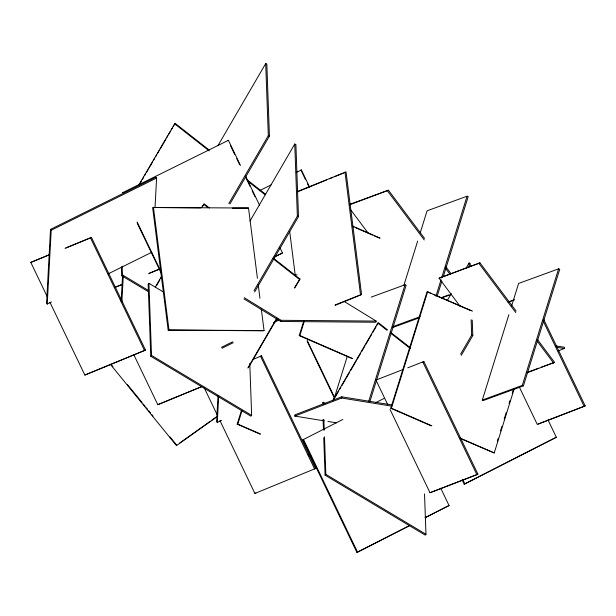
<?xml version="1.0" encoding="UTF-8"?>
<svg xmlns="http://www.w3.org/2000/svg" width="616" height="616" viewBox="0 0 616 616"><rect width="100%" height="100%" fill="white"/><g stroke="black" fill="none" stroke-linecap="round" stroke-linejoin="round"><path stroke-width="0.92" d="M155.016 207.738L156.603 178.024L155.933 177.162L50.52 229.391L46.57 303.188L47.239 304.05L51.521 301.932M47.239 304.05L51.19 230.253L50.52 229.391M121.19 301.185L122.576 275.306M121.868 302.048L123.254 276.168M218.002 395.703L216.616 421.583L217.286 422.445L221.575 420.32M217.286 422.445L218.672 396.565M324.124 420.836L294.795 416.077L294.902 414.853L341.795 396.812L391.93 404.943M294.795 416.077L341.688 398.028L341.795 396.812M558.188 350.881L564.379 348.494L564.487 347.27L555.978 345.892M344.275 301.501L376.168 321.082L375.86 322.245L280.773 321.467L281.081 320.305L244.282 297.713M260.037 434.118L237.183 424.17L241.472 410.402M237.183 424.17L237.799 424.108L242.088 410.341M351.982 358.558L299.237 335.605L303.811 320.921M299.237 335.605L299.853 335.551L304.427 320.859M333.857 399.445L347.301 356.302M403.919 285.177L417.648 241.11M420.22 232.848L427.08 210.818L467.067 196.196L468.198 196.627L443.32 276.499M368.699 401.355L405.012 284.761L406.144 285.193L369.831 401.786M431.208 425.841L390.775 408.246L427.088 291.661L472.534 311.103M390.775 408.246L391.383 408.185L427.697 291.599M435.905 296.265L441.048 279.741M441.618 277.908L467.067 196.196M437.314 295.772L441.888 281.089M511.465 306.406L518.618 283.452L558.604 268.838L559.736 269.269L523.423 385.855L483.429 400.477L482.305 400.046L508.893 314.668M497.335 441.071L498.198 438.315M500.485 430.969L501.917 426.38M504.204 419.034L506.206 412.612M509.062 403.426L509.917 400.677M512.204 393.331L513.636 388.742M460.221 438.469L494.232 452.945L514.245 388.681M482.305 400.046L522.291 385.431L558.604 268.838M110.295 364.21L176.476 445.584L176.692 445.152L170.016 436.937M138.816 184.962L175.059 123.292L209.024 149.934M138.931 185.424L141.341 181.281M142.304 179.626L143.744 177.139M144.714 175.483L145.676 173.828M146.639 172.164L148.079 169.685M149.049 168.022L152.422 162.224M153.384 160.568L154.824 158.081M155.786 156.425L156.757 154.77M157.719 153.114L159.159 150.627M160.129 148.972L165.904 139.031M166.867 137.376L167.837 135.72M168.799 134.065L170.239 131.578M171.209 129.922L172.172 128.267M173.135 126.603L175.059 123.292M218.01 145.545L265.704 63.54L266.828 63.964L269.431 136.074L229.93 204.004M155.347 287.017L161.608 276.245M201.594 207.492L204.112 203.811L209.401 207.954M156.425 285.816L159.798 280.018M160.761 278.363L161.723 276.707M202.672 206.291L203.634 204.635M228.798 203.573L268.306 135.643L265.704 63.54M249.957 221.09L294.756 144.052L295.888 144.483L298.483 216.586L254.647 291.969M254 290.714L297.359 216.162L294.756 144.052M247.832 368.006L276.738 318.303M294.564 287.649L299.969 278.994L273.558 258.273M248.425 367.629L276.846 318.757M294.671 288.111L299.969 278.994M332.555 400.97L377.839 323.1L378.432 322.73L387.487 329.837M333.148 400.6L334.111 398.937M335.073 397.282L338.446 391.483M339.408 389.828L340.856 387.341M341.818 385.685L345.191 379.887M346.154 378.232L349.526 372.434M350.489 370.778L356.271 360.837M357.234 359.182L360.606 353.376M361.569 351.721L364.942 345.923M365.904 344.267L371.687 334.326M372.649 332.671L376.022 326.873M376.984 325.217L377.955 323.562M447.401 300.254L451.251 293.624M466.189 267.945L469.076 262.978L470.208 263.402L470.308 266.289M460.599 354.138L471.679 335.081L471.125 319.704M461.245 355.394L472.803 335.512L472.249 320.127M148.803 291.953L121.714 275.745L122.461 274.913L122.153 266.258M163.694 292.169L148.918 283.322L148.171 284.153L150.774 356.256L250.905 416.193L251.651 415.369L249.78 363.448M150.774 356.256L151.521 355.432L148.918 283.322M322.491 403.072L323.238 402.248L325.702 403.719M424.516 493.909L425.972 534.288L425.225 535.119L325.086 475.175L325.833 474.351L324.486 436.86M349.303 204.92L388.434 190.205L424.578 238.423M460.291 306.522L439.062 278.209L479.964 262.847L516.116 311.065M439.062 278.209L479.964 262.847M526.98 372.834L554.562 362.347L537.345 339.385M179.826 442.927L210.364 421.213M211.935 420.104L216.632 416.762M176.476 445.584L217.202 416.639M409.717 525.579L356.91 552.46L302.856 439.801L342.843 419.465M375.521 402.733L383.876 398.529M462.123 479.864L464.202 484.199L556.333 437.26L548.017 419.927M464.202 484.199L556.333 437.26M356.91 552.46L409.062 525.856M425.302 517.571L449.041 505.52L440.725 488.188M425.109 517.733L449.041 505.52M47.016 296.204L30.8 262.401L49.319 254.716M65.042 248.364L91.461 237.437L145.515 350.096L84.854 375.059L49.927 302.264M84.854 375.059L145.515 350.096M133.672 354.423L157.788 404.681L201.763 386.555M261.507 355.832L260.553 356.31L314.607 468.968L315.569 468.483L261.507 355.832L252.652 359.551M219.981 420.659L254.909 493.455L255.863 492.969M387.587 404.335L375.945 380.072L376.969 379.556M423.854 361.515L422.83 362.023L476.884 474.682L477.908 474.174L423.854 361.515L407.792 367.814M519.404 387.202L537.291 424.463L585.2 405.906L543.62 319.25M390.082 409.532L429.999 492.731L477.908 474.174M240.471 165.45L228.413 140.317L122.607 192.692L123.008 192.546M51.19 230.253L156.603 178.024M259.351 190.744L271.348 184.8M296.204 172.488L301.347 169.939L309.663 187.272M108.085 273.904L151.798 252.252M274.359 256.941L282.475 252.976L279.98 247.778M274.759 256.795L282.475 252.976M221.429 347.355L232.571 341.834M275.421 320.605L277.993 319.327M222.099 348.217L233.241 342.696M273.519 322.738L278.663 320.197M302.856 439.801L303.519 439.524L357.573 552.182M65.997 247.878L91.461 237.437M30.8 262.401L49.234 254.847M297.543 191.437L346.046 171.956L361.577 294.502L335.235 305.305M297.751 191.761L326.726 179.88M329.36 178.794L332.871 177.354M334.627 176.638L343.412 173.034M115.223 287.225L122.245 284.338M149.465 273.181L159.121 269.223M115.146 287.349L122.168 284.469M148.51 273.666L159.921 268.984M335.027 304.982L361.577 294.502M157.788 404.681L201.686 386.679M254.909 493.455L315.569 468.483M508.138 302.102L514.337 299.723M508.885 301.932L514.191 299.892M375.945 380.072L403.511 369.346M538.315 423.954L585.2 405.906M429.999 492.731L476.884 474.682M228.012 140.463L228.413 140.317M301.347 169.939L300.947 170.085L305.521 179.618M349.334 204.497L388.434 190.205M371.248 297.105L405.012 284.761M441.695 297.497L448.81 294.902M441.664 297.921L451.443 294.348M392.546 326.757L420.089 316.686M392.785 327.512L419.442 317.764M527.904 372.087L538.569 368.191M541.233 367.213L554.562 362.347M257.426 278.332L248.518 208.031L152.637 207.507L168.168 330.053L263.248 330.823L264.048 330.576L261.276 308.724M248.518 208.031L232.355 208.154M168.168 330.053L264.048 330.576M156.479 207.538L200.654 207.9M294.217 274.836L297.097 274.859M281.081 320.305L376.168 321.082M556.818 347.27L564.379 348.494M341.688 398.028L391.822 406.167M327.905 421.452L336.421 422.83M268.306 135.643L269.431 136.074M297.359 216.162L298.483 216.586M471.679 335.081L472.803 335.512M522.291 385.431L523.423 385.855M352.868 226.226L380.118 238.084M352.252 226.288L354.015 227.05M355.771 227.812L372.472 235.081M374.228 235.851L379.502 238.146M427.966 292.038L431.485 293.57M433.24 294.332L471.04 310.78M299.853 335.551L352.591 358.497M391.383 408.185L431.824 425.787M459.952 438.022L494.232 452.945M237.799 424.108L260.653 434.057M308.115 454.716L310.757 455.863M309.263 455.54L311.026 456.302M122.461 274.913L148.726 290.637M151.521 355.432L251.651 415.369M325.833 474.351L425.972 534.288M243.975 298.875L280.773 321.467M246.762 179.533L265.635 194.34M174.467 123.662L209.186 150.897M247.678 181.089L265.042 194.71M390.505 332.201L410.133 347.593M377.839 323.1L386.894 330.207M390.667 333.164L410.295 348.556M203.519 204.181L208.046 207.731M272.957 258.643L299.376 279.364M111.727 365.273L112.944 366.766M127.512 384.677L142.088 402.595M143.297 404.088L145.122 406.329M146.339 407.823L147.547 409.317M148.764 410.81L150.589 413.051M151.798 414.545L153.014 416.039M479.048 263.594L515.769 312.574M536.998 340.894L553.638 363.086M445.815 266.743L450.974 273.635M387.51 190.952L424.232 239.932M445.468 268.253L450.057 274.374M350.966 210.156L368.175 233.118M543.012 320.628L584.176 406.421M462.785 479.587L464.864 483.922M307.6 183.953L308.847 186.556M245.468 175.853L259.606 205.313M230.507 145.669L234.673 154.331M236.752 158.666L239.662 164.734M245.484 176.861L250.058 186.394M252.136 190.729L255.047 196.797M307.192 340.402L334.634 397.597M307.207 341.418L334.65 398.614M137.145 222.014L161.261 272.272M137.16 223.023L161.276 273.288M204.181 387.726L217.071 414.591M90.506 237.922L144.56 350.581M344.96 171.995L360.483 294.54M289.705 231.631L295.249 275.329M258.266 284.977L259.952 298.275M153.43 207.261L168.961 329.806M469.076 262.978L469.215 266.82M323.238 402.248L323.308 404.165M323.862 419.55L324.239 430.122M323.077 419.419L323.462 429.991M323.739 437.683L325.086 475.175M121.406 267.09L121.714 275.745"/></g></svg>
